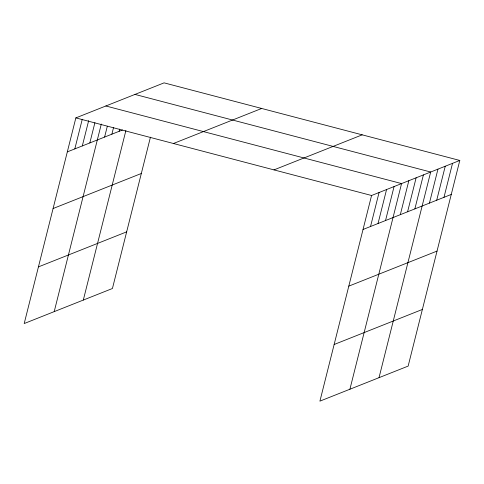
<?xml version="1.0" encoding="UTF-8"?>
<svg xmlns="http://www.w3.org/2000/svg" width="484" height="484" viewBox="0 0 484 484"><rect width="100%" height="100%" fill="white"/><g stroke="black" fill="none" stroke-linecap="round" stroke-linejoin="round"><path stroke-width="0.73" d="M459.8 160.452L371.567 195.5L319.912 401.145L408.145 366.104L459.8 160.452L164.088 82.855L75.855 117.896L24.2 323.548L112.433 288.5L150.445 137.172M74.82 148.903L82.268 119.258M82.316 145.92L88.675 120.613M89.818 142.943L94.906 122.7M54.202 311.629L101.313 124.055M104.598 137.075L107.321 126.227M111.877 134.183L113.51 127.673M119.155 131.291L119.699 129.125M83.315 300.068L125.888 130.577M370.532 226.506L379.069 192.517M378.028 223.523L386.565 189.54M385.53 220.547L394.067 186.564M349.908 389.233L401.569 183.581L105.857 105.984M400.31 214.678L408.847 180.689M407.589 211.786L416.125 177.803M414.867 208.894L423.403 174.912M379.026 377.665L430.681 172.02L134.969 94.416M429.429 203.111L437.959 169.128M436.707 200.219L445.244 166.236M443.985 197.327L452.522 163.344M67.318 151.879L122.464 129.978M173.441 143.506L261.675 108.458M53.089 208.531L141.322 173.484M273.98 169.89L362.214 134.842M38.43 266.896L126.663 231.854M363.03 229.483L451.263 194.435M348.801 286.135L437.034 251.087M334.141 344.499L422.375 309.451M75.855 117.896L371.567 195.5"/></g></svg>
